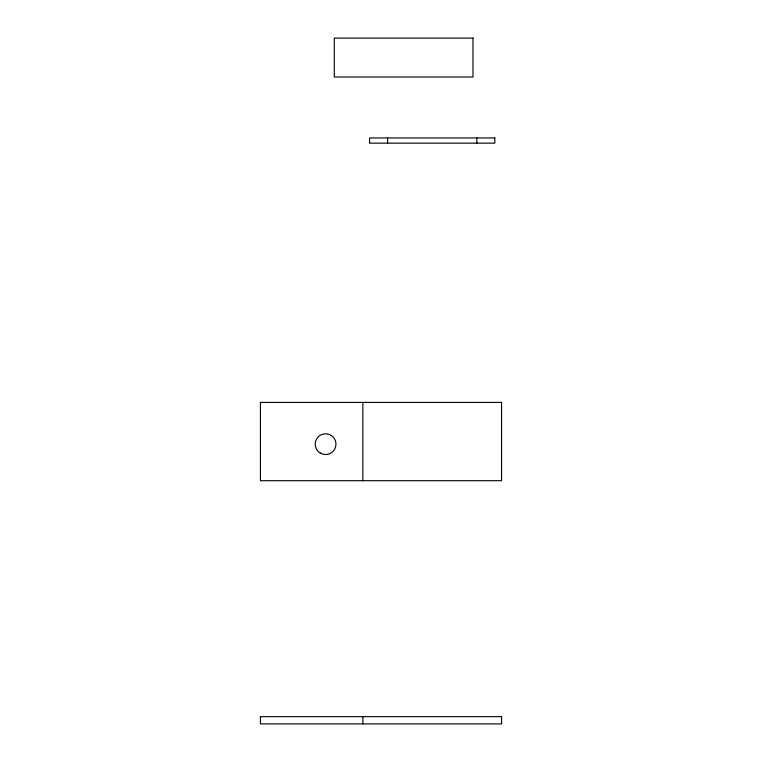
<?xml version="1.0" encoding="UTF-8"?>
<svg xmlns="http://www.w3.org/2000/svg" width="762" height="762" viewBox="0 0 762 762"><rect width="100%" height="100%" fill="white"/><g stroke="black" fill="none" stroke-linecap="round" stroke-linejoin="round"><path stroke-width="1.14" d="M476.822 137.96L476.822 143.151M387.591 137.96L387.591 143.151M362.855 402.412L362.855 480.708M362.855 716.642L362.855 723.9M472.992 38.1L334.289 38.1L334.289 76.991L472.992 76.991L472.992 38.1M494.805 137.96L369.599 137.96L369.589 143.151L494.805 143.151L494.814 137.96M501.558 402.412L260.442 402.412L260.442 480.708L501.558 480.708L501.558 402.412M501.558 716.642L260.442 716.642L260.442 723.9L501.558 723.9L501.558 716.642M320.307 453.085A10.373 10.373 0 0 0 335.956 444.256A10.373 10.373 0 0 0 320.488 435.121A10.373 10.373 0 0 0 320.307 453.085"/></g></svg>
